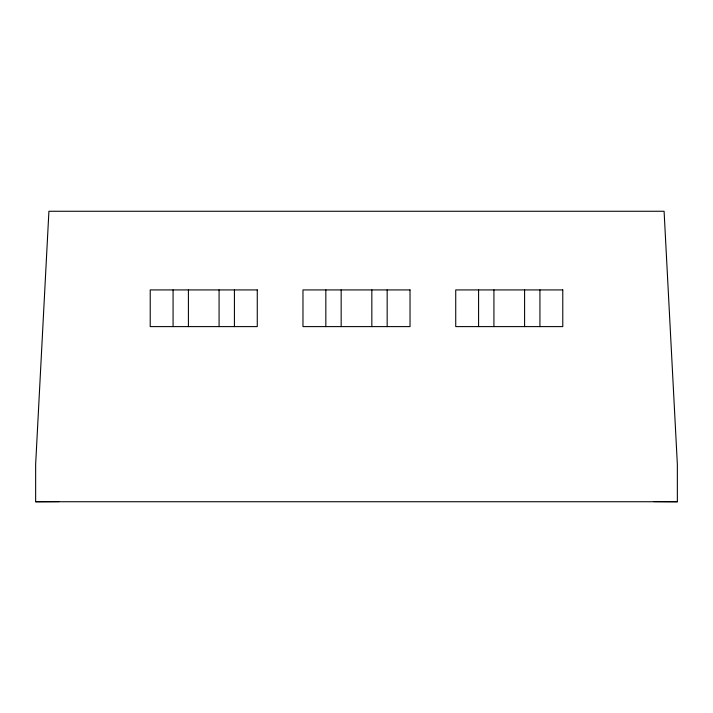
<?xml version="1.0" encoding="UTF-8"?>
<svg xmlns="http://www.w3.org/2000/svg" width="713" height="713" viewBox="0 0 713 713"><rect width="100%" height="100%" fill="white"/><g stroke="black" fill="none" stroke-linecap="round" stroke-linejoin="round"><path stroke-width="1.07" d="M35.65 501.738L677.35 501.738L677.35 464.332L664.088 211.262L48.912 211.262L35.65 464.332L35.65 501.738L59.01 501.595M653.99 501.595L677.35 501.738M539.928 289.924L539.928 326.607M524.59 289.924L524.59 326.607M493.922 289.924L493.922 326.607M478.583 289.924L478.583 326.607M387.168 289.924L387.168 326.607M371.838 289.924L371.838 326.607M341.162 289.924L341.162 326.607M325.832 289.924L325.832 326.607M234.417 289.924L234.417 326.607M219.078 289.924L219.078 326.607M188.41 289.924L188.41 326.607M173.072 289.924L173.072 326.607M257.268 289.924L150.22 289.924L150.22 326.607L257.268 326.607L257.268 289.924M410.028 289.924L302.972 289.924L302.972 326.607L410.028 326.607L410.028 289.924M562.78 289.924L455.732 289.924L455.732 326.607L562.78 326.607L562.78 289.924"/></g></svg>
